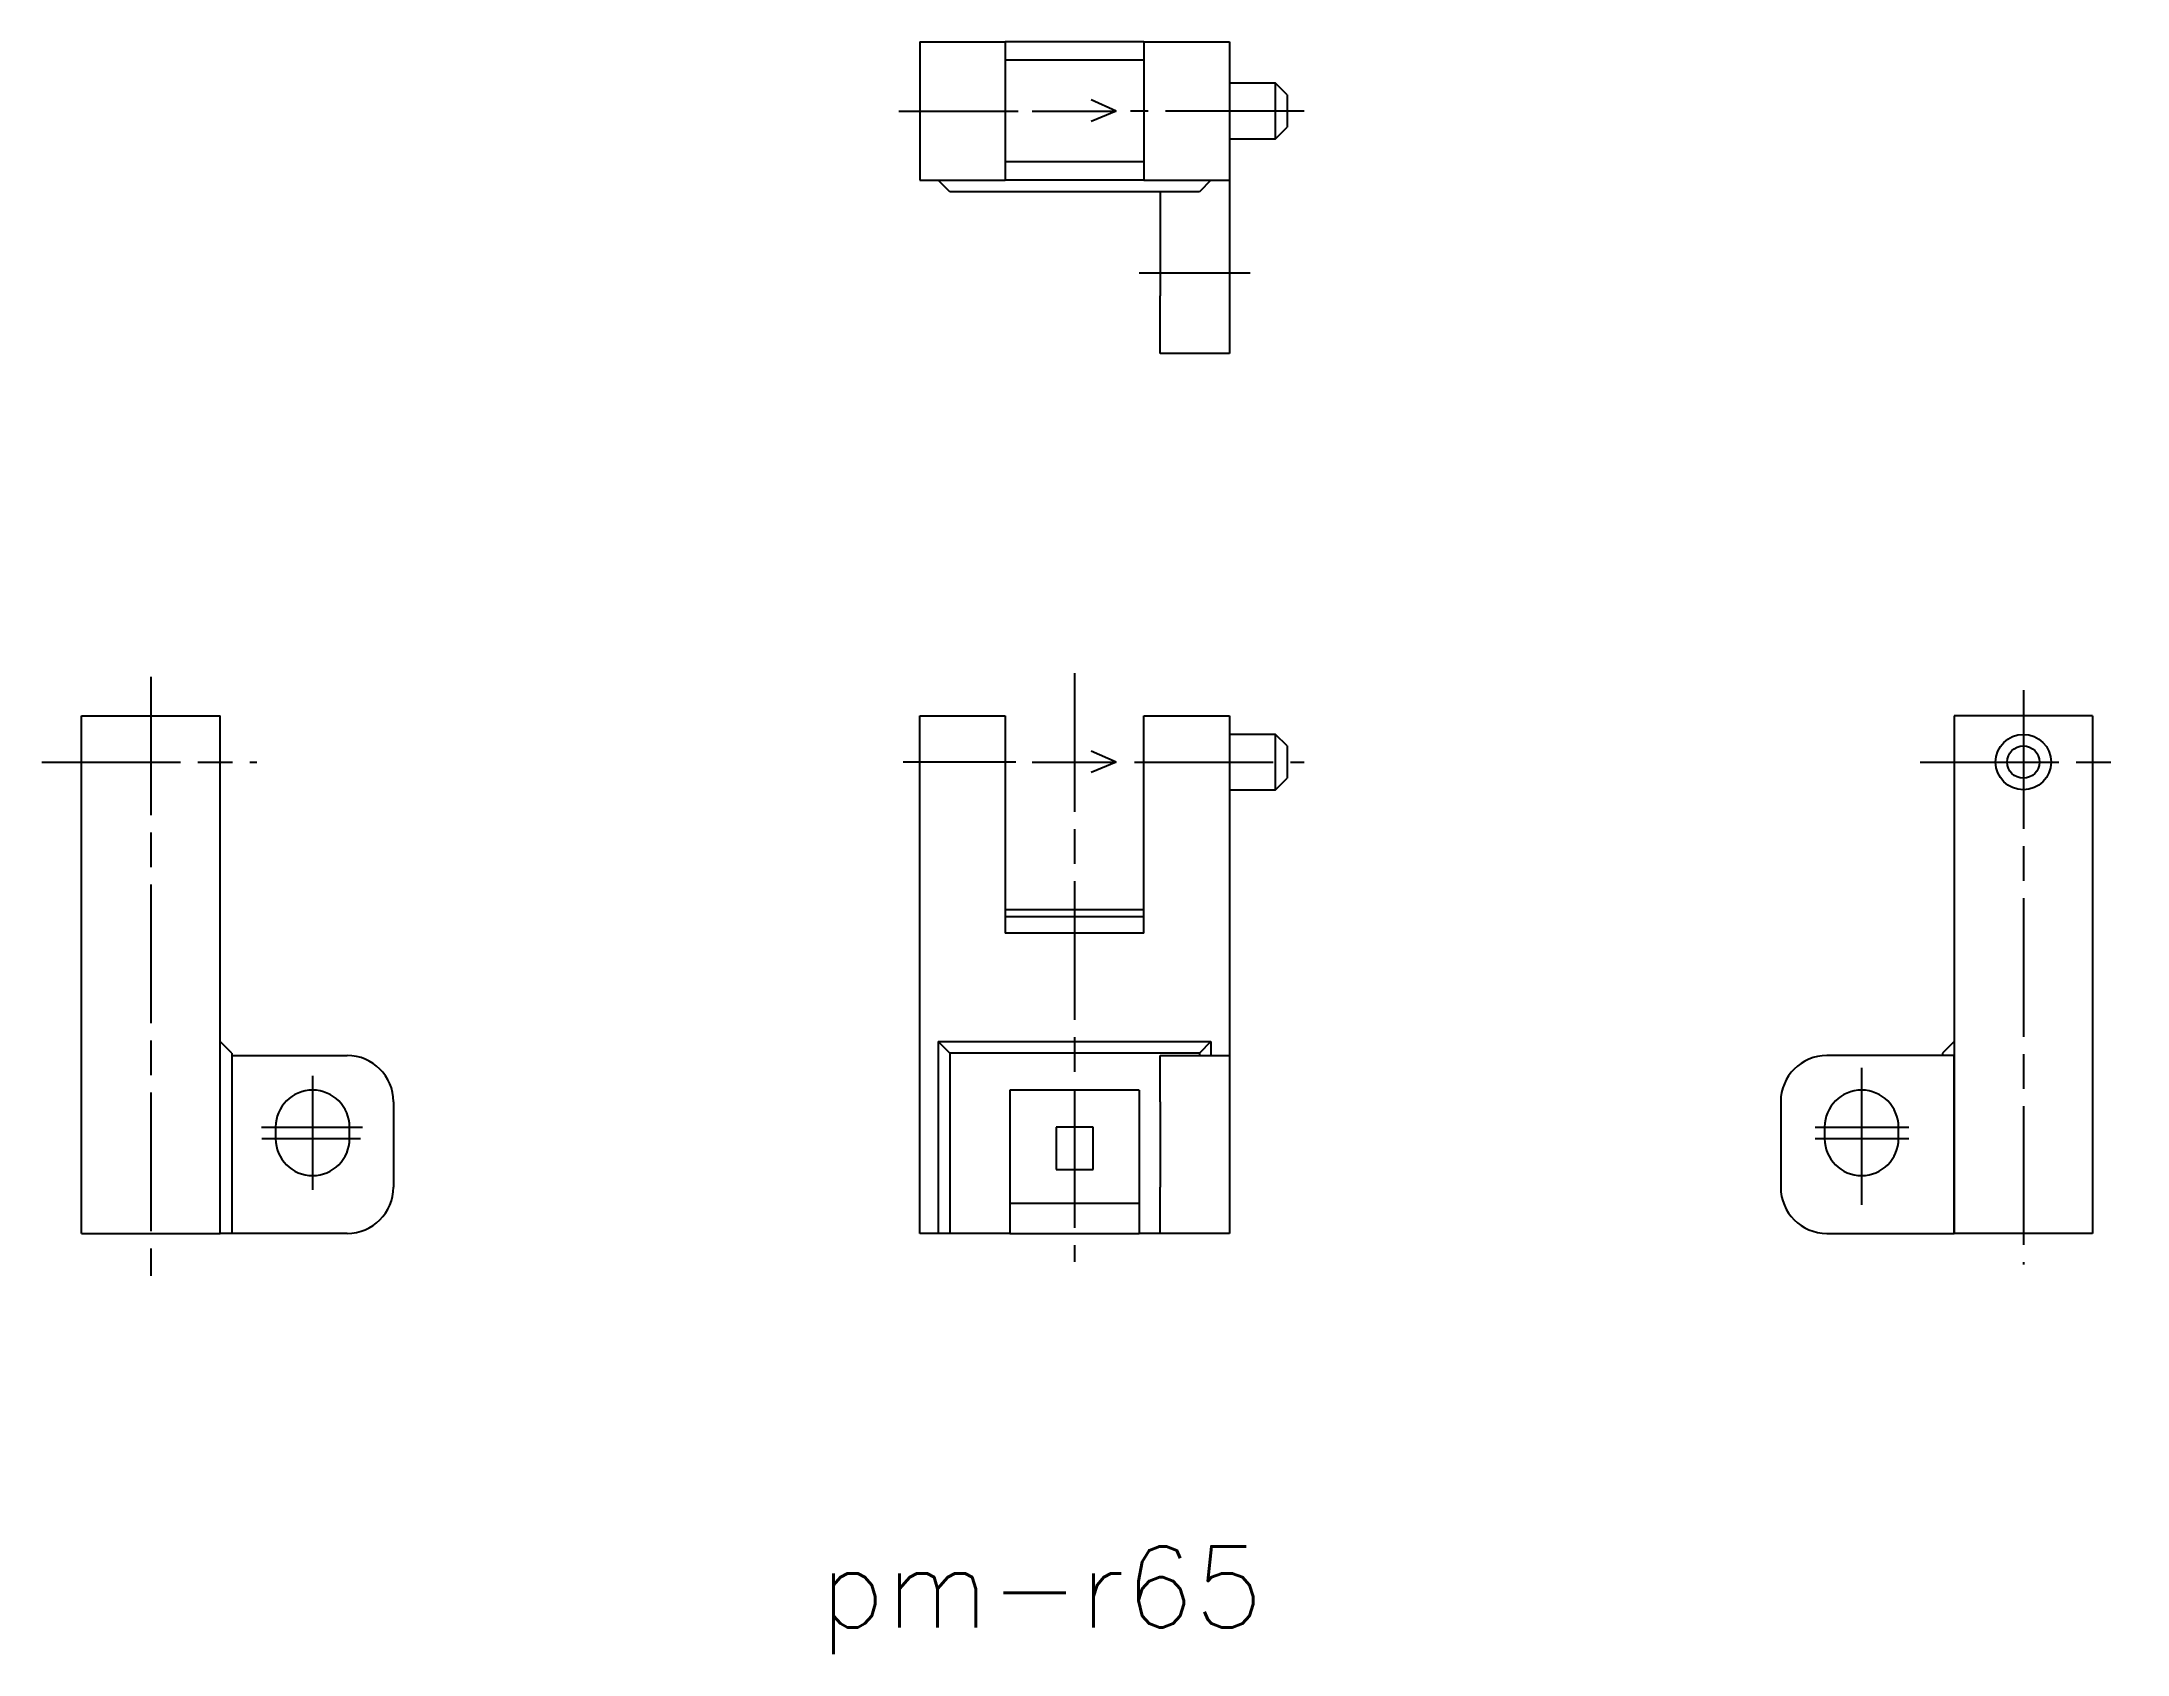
# Model space of a CAD drawing. Extents: x 48.1 to 138.4, y 112.8 to 182.6.
import ezdxf

# ---------------------------------------------------------------- set-up
doc = ezdxf.new("R2010")
doc.units = 0
doc.linetypes.add('AM_ISO08W050X2', pattern=[9, 6, -0.75, 1.5, -0.75])
doc.layers.get('0').update_dxf_attribs({"linetype": 'CONTINUOUS'})
doc.styles.get("Standard").update_dxf_attribs({"font": 'txt', "bigfont": 'bigfont'})

# ---------------------------------------------------------------- blocks, each defined once
blk = doc.blocks.new('*U11')
at = {"color": 2}
blk.add_text('pm-r65', height=3.5, dxfattribs=at).set_placement((81.801, 114.006))

msp = doc.modelspace()

# ---------------------------------------------------------------- linework, layer by layer
at = {"color": 7, "linetype": 'CONTINUOUS'}
for p, q in [((86.129, 182.643), (86.129, 176.643)), ((86.129, 182.643), (89.829, 182.643)), ((89.829, 182.643), (89.829, 176.643)), ((95.829, 182.643), (89.829, 182.643)), ((95.829, 182.643), (95.829, 176.643)), ((95.829, 182.643), (99.529, 182.643)), ((99.529, 182.643), (99.529, 176.643)), ((95.829, 181.843), (89.829, 181.843)), ((101.529, 180.843), (99.529, 180.843)), ((102.029, 180.343), (101.529, 180.843)), ((101.529, 178.443), (101.529, 180.843)), ((102.029, 180.343), (102.029, 178.943)), ((101.529, 178.443), (102.029, 178.943)), ((99.529, 178.443), (101.529, 178.443)), ((95.829, 177.443), (89.829, 177.443)), ((86.129, 176.643), (89.829, 176.643)), ((87.429, 176.143), (86.929, 176.643)), ((98.229, 176.143), (87.429, 176.143)), ((95.829, 176.643), (89.829, 176.643)), ((95.829, 176.643), (99.529, 176.643)), ((96.529, 176.143), (96.529, 171.643)), ((98.729, 176.643), (98.229, 176.143)), ((99.529, 176.643), (99.529, 171.643)), ((96.529, 169.143), (96.529, 171.643)), ((99.529, 171.643), (99.529, 169.143)), ((99.529, 169.143), (96.529, 169.143)), ((49.854, 131.06), (49.854, 153.46)), ((49.854, 153.46), (55.854, 153.46)), ((55.854, 131.06), (55.854, 153.46)), ((86.129, 131.06), (86.129, 153.46)), ((86.129, 153.46), (89.829, 153.46)), ((89.829, 153.46), (89.829, 144.06)), ((95.829, 144.06), (95.829, 153.46)), ((95.829, 153.46), (99.529, 153.46)), ((99.529, 153.46), (99.529, 138.76)), ((136.887, 153.46), (130.887, 153.46)), ((130.887, 153.46), (130.887, 131.06)), ((136.887, 153.46), (136.887, 131.06)), ((101.529, 152.66), (99.529, 152.66)), ((102.029, 152.16), (101.529, 152.66)), ((101.529, 150.26), (101.529, 152.66)), ((102.029, 152.16), (102.029, 150.76)), ((101.529, 150.26), (102.029, 150.76)), ((99.529, 150.26), (101.529, 150.26)), ((95.829, 145.06), (89.829, 145.06)), ((95.829, 144.76), (89.829, 144.76)), ((95.829, 144.06), (89.829, 144.06)), ((56.354, 138.86), (55.854, 139.36)), ((86.929, 139.36), (86.929, 131.06)), ((87.429, 138.86), (86.929, 139.36)), ((86.929, 139.36), (98.729, 139.36)), ((98.729, 139.36), (98.229, 138.86)), ((98.729, 139.36), (98.729, 138.76)), ((130.887, 139.36), (130.387, 138.86)), ((56.354, 138.86), (56.354, 131.06)), ((56.354, 138.76), (61.354, 138.76)), ((87.429, 138.86), (87.429, 131.06)), ((98.229, 138.86), (87.429, 138.86)), ((96.529, 138.76), (99.529, 138.76)), ((96.529, 136.76), (96.529, 138.76)), ((98.229, 138.86), (98.229, 138.76)), ((99.529, 138.76), (99.529, 136.76)), ((130.887, 138.76), (125.387, 138.76)), ((130.387, 138.86), (130.387, 138.76)), ((130.887, 131.06), (130.887, 138.76)), ((95.629, 137.26), (90.029, 137.26)), ((90.029, 137.26), (90.029, 131.06)), ((95.629, 137.26), (95.629, 131.06)), ((63.354, 136.76), (63.354, 133.06)), ((96.529, 136.76), (96.529, 133.06)), ((99.529, 136.76), (99.529, 133.06)), ((123.387, 136.76), (123.387, 133.06)), ((58.254, 135.66), (58.254, 135.16)), ((61.454, 135.16), (61.454, 135.66)), ((93.629, 135.66), (92.029, 135.66)), ((92.029, 135.66), (92.029, 133.82)), ((93.629, 133.82), (93.629, 135.66)), ((125.287, 135.66), (125.287, 135.16)), ((128.487, 135.16), (128.487, 135.66)), ((92.029, 133.82), (93.629, 133.82)), ((96.529, 131.06), (96.529, 133.06)), ((99.529, 133.06), (99.529, 131.06)), ((95.629, 132.36), (90.029, 132.36)), ((49.854, 131.06), (55.854, 131.06)), ((56.354, 131.06), (55.854, 131.06)), ((61.354, 131.06), (56.354, 131.06)), ((86.929, 131.06), (86.129, 131.06)), ((87.429, 131.06), (86.929, 131.06)), ((90.029, 131.06), (87.429, 131.06)), ((90.029, 131.06), (95.629, 131.06)), ((96.529, 131.06), (95.629, 131.06)), ((99.529, 131.06), (96.529, 131.06)), ((125.387, 131.06), (130.887, 131.06)), ((136.887, 131.06), (130.887, 131.06))]:
    msp.add_line(p, q, dxfattribs=at)
at = {"color": 4, "linetype": 'AM_ISO08W050X2'}
for p, q in [((85.22, 179.643), (90.386, 179.643)), ((102.769, 179.643), (95.253, 179.643)), ((95.629, 172.643), (100.422, 172.643)), ((92.829, 155.303), (92.829, 129.824)), ((52.854, 155.156), (52.854, 129.224)), ((133.887, 154.567), (133.887, 129.713)), ((48.131, 151.46), (57.437, 151.46)), ((90.286, 151.46), (85.412, 151.46)), ((95.421, 151.46), (102.762, 151.46)), ((129.423, 151.46), (138.385, 151.46)), ((126.887, 138.224), (126.887, 132.296)), ((59.854, 137.886), (59.854, 132.938)), ((57.637, 135.66), (62.019, 135.66)), ((124.885, 135.66), (128.928, 135.66)), ((57.655, 135.16), (61.931, 135.16)), ((124.885, 135.16), (128.928, 135.16))]:
    msp.add_line(p, q, dxfattribs=at)
at = {"color": 2}
for p, q in [((90.993, 179.643), (94.632, 179.643)), ((94.632, 179.643), (93.548, 180.12)), ((94.632, 179.643), (93.548, 179.195)), ((94.632, 151.46), (93.548, 151.937)), ((90.993, 151.46), (94.632, 151.46)), ((94.632, 151.46), (93.548, 151.012))]:
    msp.add_line(p, q, dxfattribs=at)
at = {"color": 7, "linetype": 'CONTINUOUS'}
for radius in [1.2, 0.7]:
    msp.add_circle((133.887, 151.46), radius, dxfattribs=at)
for centre, radius, start, end in [((61.354, 136.76), 2, 0, 90), ((125.387, 136.76), 2, 90, 180), ((59.854, 135.66), 1.6, 0, 180), ((126.887, 135.66), 1.6, 0, 180), ((59.854, 135.16), 1.6, 180, 0), ((126.887, 135.16), 1.6, 180, 0), ((61.354, 133.06), 2, 270, 0), ((125.387, 133.06), 2, 180, 270)]:
    msp.add_arc(centre, radius, start, end, dxfattribs=at)

# ---------------------------------------------------------------- block references
msp.add_blockref('*U11', (0, 0))

doc.saveas('drawing.dxf')
